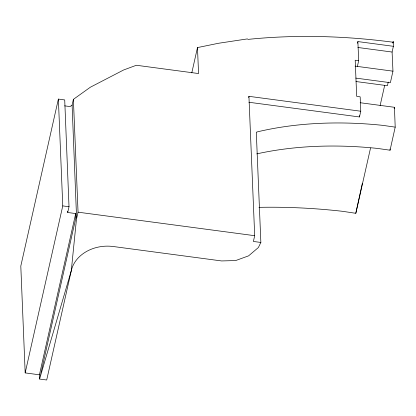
<?xml version="1.0" encoding="UTF-8"?>
<svg xmlns="http://www.w3.org/2000/svg" width="416" height="416" viewBox="0 0 416 416"><rect width="100%" height="100%" fill="white"/><g stroke="black" fill="none" stroke-linecap="round" stroke-linejoin="round"><path stroke-width="0.62" d="M75.707 213.564L75.873 217.797L76.586 217.901L71.313 270.587L46.696 380.006L39.593 379.059L39.421 374.806L75.707 213.564L67.72 212.498L67.668 211.203M258.96 207.35A397.108 228.691 12.7 0 1 342.534 211.307L355.81 213.304L362.294 183.539M393.198 41.683L392.922 42.952L393.198 41.683L393.385 46.306L392.096 52.042L392.959 71.167L390.364 82.706L355.789 78.099M256.781 153.878A269.428 155.163 12.7 0 1 377.51 148.424L390.062 150.212L395.2 127.135L394.441 107.292L360.147 102.721M67.72 212.498L69.014 206.736L64.719 99.934L58.375 99.086L20.8 266.089L25.178 372.902L39.421 374.806M76.586 217.901L72.098 105.113L73.393 99.351L90.376 87.204L123.661 69.961L136.365 65.265L198.552 73.549L197.48 47.58L218.488 43.274L247.504 38.891M25.178 372.902L62.759 205.899L58.375 99.086M75.873 217.797L39.593 379.059L71.313 270.587A36.098 29.167 -2.4 0 1 113.298 246.522L221.582 260.941L235.664 260.562L248.586 255.856L258.383 247.536L260.858 242.45L256.298 132.231L257.696 131.784A269.428 155.163 12.7 0 1 382.699 125.351L395.2 127.135M191.792 72.862L197.48 47.58M248.669 97.484L248.929 96.33L360.766 111.223L359.476 116.958L248.919 102.263M248.929 96.33L254.691 235.695L253.396 241.457L260.858 242.45M357.5 43.3L357.885 41.579L393.385 46.306M357.386 66.425L358.675 60.689L357.885 41.579M388.242 82.087L387.426 85.722L355.982 81.531M394.165 108.508L394.441 107.292M76.762 217.916L78.057 212.176L73.393 99.351M355.81 213.304L370.542 148.008M380.125 105.534L384.701 85.249M72.098 105.113L70.054 106.579L64.626 105.851M357.864 47.481L392.096 52.042M358.675 60.689L355.196 60.226L356.689 96.356L360.168 96.819L360.766 111.223M355.066 66.113L392.959 71.167M62.759 205.899L69.014 206.736M78.057 212.176L254.691 235.695M390.01 148.954L390.062 150.212M359.424 115.705L359.476 116.958M247.837 39.406A404.378 231.8 12.6 0 1 393.224 42.245"/></g></svg>
